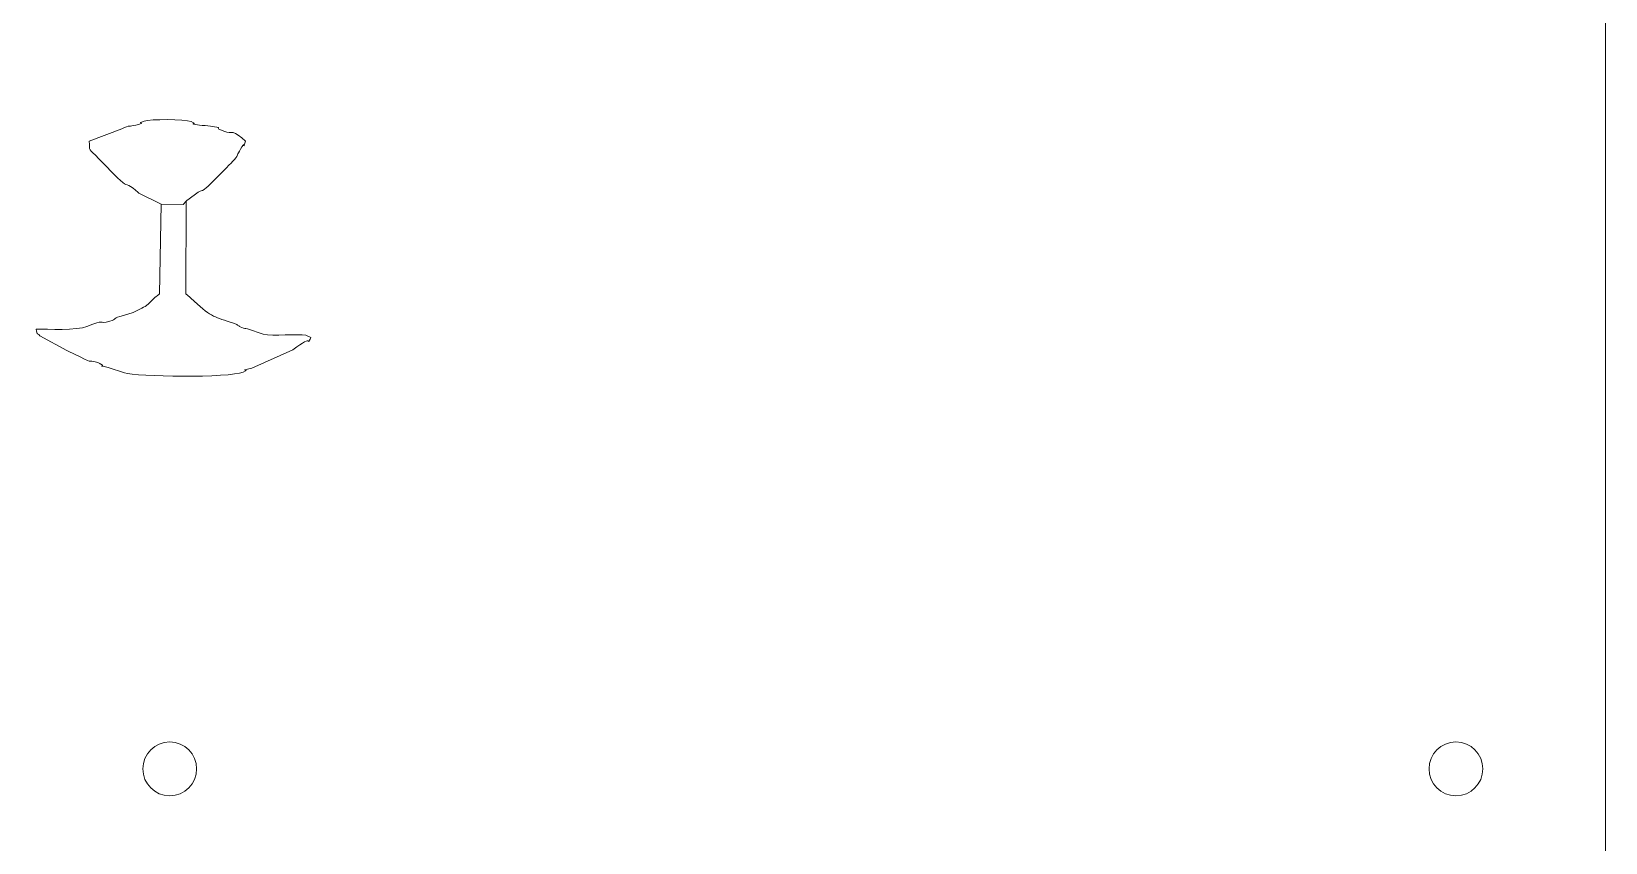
# Model space of a CAD drawing. Header units: millimetres. Extents: x -317 to 163, y -330 to 450.
# Drawn here: x -100.1 to 163, y 48.2 to 183.7 of the extents above; entities that cross this region are included whole.
import ezdxf

# ---------------------------------------------------------------- set-up
doc = ezdxf.new("R2010")
doc.units = ezdxf.units.MM
doc.header["$MEASUREMENT"] = 0
doc.layers.add('layer 1', color=7, linetype='Continuous')

msp = doc.modelspace()

# ---------------------------------------------------------------- linework, layer by layer
at = {"layer": 'layer 1', "color": 250, "lineweight": 9}
for points, knots in [([(-297.0001, 450.5), (-297.0001, 450.5), (143.0001, 450.5), (143.0001, 450.5), (143.0001, 450.5), (153.9999, 450.5), (163, 441.4999), (163, 430.4999), (163, 430.4999), (163, 430.4999), (163, -309.5), (163, -309.5), (163, -309.5), (163, -320.5), (153.9999, -329.5), (143.0001, -329.5), (143.0001, -329.5), (143.0001, -329.5), (-297.0001, -329.5), (-297.0001, -329.5), (-297.0001, -329.5), (-307.9999, -329.5), (-317, -320.5), (-317, -309.5), (-317, -309.5), (-317, -309.5), (-317, 430.4999), (-317, 430.4999), (-317, 430.4999), (-317, 441.4999), (-307.9999, 450.5), (-297.0001, 450.5)], [0, 0, 0, 0, 0.11111111, 0.11111111, 0.11111111, 0.11111111, 0.22222222, 0.22222222, 0.22222222, 0.22222222, 0.33333333, 0.33333333, 0.33333333, 0.33333333, 0.44444444, 0.44444444, 0.44444444, 0.44444444, 0.55555556, 0.55555556, 0.55555556, 0.55555556, 0.66666667, 0.66666667, 0.66666667, 0.66666667, 0.77777778, 0.77777778, 0.77777778, 0.77777778, 1, 1, 1, 1]), ([(-81.5, 60.5), (-81.5, 62.9853), (-79.4852, 65), (-77, 65), (-77, 65), (-74.5148, 65), (-72.5, 62.9853), (-72.5, 60.5), (-72.5, 60.5), (-72.5, 58.0147), (-74.5148, 56), (-77, 56), (-77, 56), (-79.4852, 56), (-81.5, 58.0147), (-81.5, 60.5)], [0, 0, 0, 0, 0.2, 0.2, 0.2, 0.2, 0.4, 0.4, 0.4, 0.4, 0.6, 0.6, 0.6, 0.6, 1, 1, 1, 1]), ([(133.5, 60.5), (133.5, 62.9853), (135.5148, 65), (138, 65), (138, 65), (140.4852, 65), (142.5, 62.9853), (142.5, 60.5), (142.5, 60.5), (142.5, 58.0147), (140.4852, 56), (138, 56), (138, 56), (135.5148, 56), (133.5, 58.0147), (133.5, 60.5)], [0, 0, 0, 0, 0.2, 0.2, 0.2, 0.2, 0.4, 0.4, 0.4, 0.4, 0.6, 0.6, 0.6, 0.6, 1, 1, 1, 1])]:
    msp.add_open_spline(points, degree=3, knots=knots, dxfattribs=at)
at = {"layer": 'layer 1', "lineweight": 9}
for points, knots in [([(-78.4238, 154.8598), (-78.4238, 154.8598), (-74.7573, 154.7944), (-74.7573, 154.7944), (-74.7573, 154.7944), (-74.7573, 154.7944), (-74.2506, 155.3821), (-74.2506, 155.3821), (-74.2506, 155.3821), (-74.1663, 155.4492), (-74.0355, 155.6501), (-73.9929, 155.5774), (-73.9929, 155.5774), (-73.9929, 155.5774), (-72.2292, 156.8709), (-72.2292, 156.8709), (-72.2292, 156.8709), (-71.6686, 157.1635), (-71.7529, 157.0284), (-71.2668, 157.3424), (-71.2668, 157.3424), (-71.0285, 157.4964), (-70.9433, 157.5795), (-70.6555, 157.8324), (-70.6555, 157.8324), (-70.6555, 157.8324), (-67.5328, 160.9263), (-67.5328, 160.9263), (-67.5328, 160.9263), (-65.0158, 163.5091), (-66.4113, 162.0383), (-64.9276, 164.4792), (-64.9276, 164.4792), (-64.269, 165.5628), (-64.9091, 163.6932), (-64.3267, 165.3981), (-64.3267, 165.3981), (-64.3267, 165.3981), (-64.9349, 165.9379), (-64.9349, 165.9379), (-64.9349, 165.9379), (-66.82, 167.5765), (-66.5391, 166.3066), (-68.6414, 167.336), (-68.6414, 167.336), (-69.1946, 167.6071), (-68.1162, 167.6144), (-70.1802, 167.9211), (-70.1802, 167.9211), (-70.6844, 167.9959), (-71.5292, 167.9856), (-71.9973, 168.0695), (-71.9973, 168.0695), (-74.4227, 168.5057), (-71.8966, 168.039), (-73.4208, 168.6688), (-73.4208, 168.6688), (-74.5293, 169.1273), (-80.2779, 169.0839), (-81.2725, 168.7492), (-81.2725, 168.7492), (-82.8943, 168.2033), (-80.5575, 168.6688), (-82.6461, 168.0863), (-82.6461, 168.0863), (-83.8519, 167.7499), (-83.6351, 168.165), (-85.0091, 167.475), (-85.0091, 167.475), (-85.0091, 167.475), (-90.447, 165.3981), (-90.447, 165.3981), (-90.447, 165.3981), (-90.3885, 163.5414), (-90.7017, 164.422), (-88.8308, 162.4251), (-88.8308, 162.4251), (-88.7792, 162.37), (-88.7069, 162.29), (-88.6553, 162.2345), (-88.6553, 162.2345), (-88.6553, 162.2345), (-85.7585, 159.2903), (-85.7585, 159.2903), (-85.7585, 159.2903), (-84.15, 157.718), (-84.3905, 158.4557), (-83.1231, 157.5657), (-83.1231, 157.5657), (-83.1231, 157.5657), (-82.3527, 156.8899), (-82.3527, 156.8899), (-82.3527, 156.8899), (-82.2955, 156.8408), (-82.2198, 156.7634), (-82.1608, 156.7157), (-82.1608, 156.7157), (-82.1608, 156.7157), (-78.4238, 154.8598), (-78.4238, 154.8598)], [0, 0, 0, 0, 0.03846154, 0.03846154, 0.03846154, 0.03846154, 0.07692308, 0.07692308, 0.07692308, 0.07692308, 0.11538462, 0.11538462, 0.11538462, 0.11538462, 0.15384615, 0.15384615, 0.15384615, 0.15384615, 0.19230769, 0.19230769, 0.19230769, 0.19230769, 0.23076923, 0.23076923, 0.23076923, 0.23076923, 0.26923077, 0.26923077, 0.26923077, 0.26923077, 0.30769231, 0.30769231, 0.30769231, 0.30769231, 0.34615385, 0.34615385, 0.34615385, 0.34615385, 0.38461538, 0.38461538, 0.38461538, 0.38461538, 0.42307692, 0.42307692, 0.42307692, 0.42307692, 0.46153846, 0.46153846, 0.46153846, 0.46153846, 0.5, 0.5, 0.5, 0.5, 0.53846154, 0.53846154, 0.53846154, 0.53846154, 0.57692308, 0.57692308, 0.57692308, 0.57692308, 0.61538462, 0.61538462, 0.61538462, 0.61538462, 0.65384615, 0.65384615, 0.65384615, 0.65384615, 0.69230769, 0.69230769, 0.69230769, 0.69230769, 0.73076923, 0.73076923, 0.73076923, 0.73076923, 0.76923077, 0.76923077, 0.76923077, 0.76923077, 0.80769231, 0.80769231, 0.80769231, 0.80769231, 0.84615385, 0.84615385, 0.84615385, 0.84615385, 0.88461538, 0.88461538, 0.88461538, 0.88461538, 0.92307692, 0.92307692, 0.92307692, 0.92307692, 1, 1, 1, 1]), ([(-78.4238, 154.8598), (-78.4238, 154.8598), (-78.6871, 139.9023), (-78.6871, 139.9023), (-78.6871, 139.9023), (-78.7224, 139.8817), (-79.4218, 139.3263), (-79.4261, 139.3224), (-79.4261, 139.3224), (-79.4261, 139.3224), (-80.1716, 138.5881), (-80.1716, 138.5881), (-80.1716, 138.5881), (-81.3968, 137.4042), (-81.1791, 137.8331), (-83.0965, 136.7891), (-83.0965, 136.7891), (-83.0965, 136.7891), (-84.751, 136.2574), (-84.751, 136.2574), (-84.751, 136.2574), (-86.6562, 135.8341), (-85.7524, 135.6895), (-87.0236, 135.3204), (-87.0236, 135.3204), (-89.0825, 134.7225), (-87.6366, 135.7691), (-90.8579, 134.4304), (-90.8579, 134.4304), (-92.4809, 133.7563), (-97.3846, 133.9907), (-99.3093, 133.98), (-99.3093, 133.98), (-99.1901, 132.9643), (-99.2477, 133.4921), (-98.719, 132.8873), (-98.719, 132.8873), (-98.719, 132.8873), (-94.1914, 130.4439), (-94.1914, 130.4439), (-94.1914, 130.4439), (-94.1221, 130.4082), (-94.0356, 130.3501), (-93.9677, 130.3139), (-93.9677, 130.3139), (-93.9677, 130.3139), (-91.9768, 129.374), (-91.9768, 129.374), (-91.9768, 129.374), (-89.5643, 128.1118), (-90.8329, 128.9511), (-89.2369, 128.453), (-89.2369, 128.453), (-88.6338, 128.2645), (-88.6755, 128.1893), (-88.5224, 128.1101), (-88.5224, 128.1101), (-87.4018, 127.5298), (-89.6383, 128.1084), (-87.2749, 127.5715), (-87.2749, 127.5715), (-87.2749, 127.5715), (-84.5501, 126.6939), (-84.5501, 126.6939), (-84.5501, 126.6939), (-82.7416, 126.0259), (-66.9934, 125.788), (-64.7371, 126.8239), (-64.7371, 126.8239), (-63.1936, 127.5319), (-65.899, 126.8609), (-63.2495, 127.4717), (-63.2495, 127.4717), (-63.2495, 127.4717), (-56.4405, 130.5097), (-56.4405, 130.5097), (-56.4405, 130.5097), (-52.5899, 133.5124), (-54.2264, 130.7914), (-53.4275, 132.618), (-53.4275, 132.618), (-53.4275, 132.618), (-54.2333, 132.9604), (-54.2333, 132.9604), (-54.2333, 132.9604), (-55.5582, 133.2396), (-59.7809, 132.7716), (-61.3894, 133.1622), (-61.3894, 133.1622), (-61.3894, 133.1622), (-63.9963, 134.0467), (-63.9963, 134.0467), (-63.9963, 134.0467), (-64.9414, 134.2424), (-63.8328, 133.9301), (-64.6601, 134.177), (-64.6601, 134.177), (-65.7742, 134.5091), (-65.2258, 134.4256), (-65.4129, 134.5211), (-65.4129, 134.5211), (-65.9571, 134.7982), (-65.4882, 134.7272), (-66.3137, 134.9909), (-66.3137, 134.9909), (-69.5431, 136.0212), (-69.9143, 135.9167), (-72.9007, 138.6492), (-72.9007, 138.6492), (-72.9007, 138.6492), (-74.0811, 139.7212), (-74.0811, 139.7212), (-74.0811, 139.7212), (-74.1284, 139.7621), (-74.2304, 139.8408), (-74.3031, 139.9028), (-74.3031, 139.9028), (-74.3031, 139.9028), (-74.2506, 155.3821), (-74.2506, 155.3821), (-74.2506, 155.3821), (-74.2506, 155.3821), (-74.7573, 154.7944), (-74.7573, 154.7944), (-74.7573, 154.7944), (-74.7573, 154.7944), (-78.4238, 154.8598), (-78.4238, 154.8598)], [0, 0, 0, 0, 0.03030303, 0.03030303, 0.03030303, 0.03030303, 0.06060606, 0.06060606, 0.06060606, 0.06060606, 0.09090909, 0.09090909, 0.09090909, 0.09090909, 0.12121212, 0.12121212, 0.12121212, 0.12121212, 0.15151515, 0.15151515, 0.15151515, 0.15151515, 0.18181818, 0.18181818, 0.18181818, 0.18181818, 0.21212121, 0.21212121, 0.21212121, 0.21212121, 0.24242424, 0.24242424, 0.24242424, 0.24242424, 0.27272727, 0.27272727, 0.27272727, 0.27272727, 0.3030303, 0.3030303, 0.3030303, 0.3030303, 0.33333333, 0.33333333, 0.33333333, 0.33333333, 0.36363636, 0.36363636, 0.36363636, 0.36363636, 0.39393939, 0.39393939, 0.39393939, 0.39393939, 0.42424242, 0.42424242, 0.42424242, 0.42424242, 0.45454545, 0.45454545, 0.45454545, 0.45454545, 0.48484848, 0.48484848, 0.48484848, 0.48484848, 0.51515152, 0.51515152, 0.51515152, 0.51515152, 0.54545455, 0.54545455, 0.54545455, 0.54545455, 0.57575758, 0.57575758, 0.57575758, 0.57575758, 0.60606061, 0.60606061, 0.60606061, 0.60606061, 0.63636364, 0.63636364, 0.63636364, 0.63636364, 0.66666667, 0.66666667, 0.66666667, 0.66666667, 0.6969697, 0.6969697, 0.6969697, 0.6969697, 0.72727273, 0.72727273, 0.72727273, 0.72727273, 0.75757576, 0.75757576, 0.75757576, 0.75757576, 0.78787879, 0.78787879, 0.78787879, 0.78787879, 0.81818182, 0.81818182, 0.81818182, 0.81818182, 0.84848485, 0.84848485, 0.84848485, 0.84848485, 0.87878788, 0.87878788, 0.87878788, 0.87878788, 0.90909091, 0.90909091, 0.90909091, 0.90909091, 0.93939394, 0.93939394, 0.93939394, 0.93939394, 1, 1, 1, 1])]:
    msp.add_open_spline(points, degree=3, knots=knots, dxfattribs=at)

doc.saveas('drawing.dxf')
